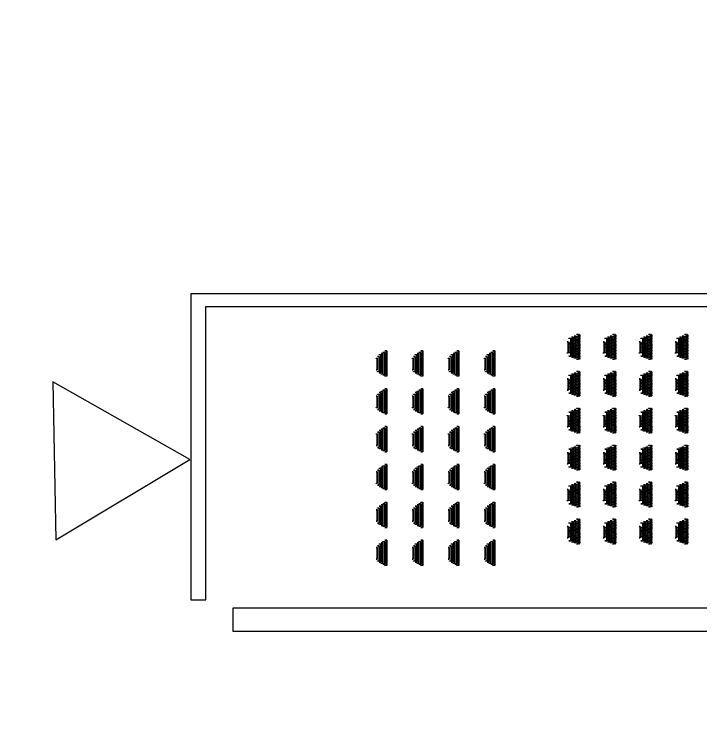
# Model space of a CAD drawing. Header units: inches. Extents: x -42 to 72, y -34 to 80.
# Drawn here: x 0.35 to 7.97, y 56.03 to 64.02 of the extents above; entities that cross this region are included whole.
import ezdxf

# ---------------------------------------------------------------- set-up
doc = ezdxf.new("R2010")
doc.units = ezdxf.units.IN
doc.header["$MEASUREMENT"] = 0
doc.layers.add('Layer 1', color=7, linetype='Continuous')

# ---------------------------------------------------------------- blocks, each defined once
blk = doc.blocks.new('*U2289')
blk.add_lwpolyline([(-0.0014, -0.0013), (0.0014, -0.0013), (0, 0.0013)], close=True)
blk = doc.blocks.new('*U2290')
at = {"color": 0, "linetype": 'ByBlock', "lineweight": -2, "transparency": 16777216}
for p in [(0, 0), (0.0014, 0), (0.0028, 0), (0.0042, 0), (0.0056, 0), (0.007, 0), (0.0084, 0), (0.0098, 0), (0.0112, 0), (0.0126, 0), (0.014, 0), (0.0154, 0), (0.0168, 0), (0.0182, 0), (0.0196, 0), (0.021, 0), (0.0224, 0), (0.0238, 0), (0.0252, 0), (0.0266, 0), (0.028, 0), (0.0294, 0), (0.0308, 0), (0.0322, 0), (0.0336, 0), (0.035, 0), (0.0364, 0), (0.0378, 0), (0.0392, 0), (0.0406, 0), (0.042, 0), (0.0434, 0), (0.0448, 0), (0.0462, 0), (0.0476, 0), (0.049, 0), (0.0504, 0), (0.0518, 0), (0.0532, 0), (0.0546, 0), (0.056, 0), (0.0574, 0), (0.0588, 0), (0.0602, 0), (0.0616, 0), (0.063, 0), (0.0644, 0), (0.0658, 0), (0.0672, 0), (0.0686, 0), (0.07, 0), (0.0714, 0), (0.0728, 0), (0.0742, 0), (0.0756, 0), (0.077, 0), (0.0784, 0), (0.0798, 0), (0.0812, 0), (0.0826, 0), (0.084, 0), (0.0854, 0), (0.0868, 0), (0.0882, 0), (0.0896, 0), (0.091, 0), (0.0924, 0), (0.0938, 0), (0.0952, 0), (0.0966, 0), (0.098, 0), (0.0994, 0), (0.1008, 0), (0.1022, 0), (0.1036, 0), (0.105, 0), (0.1064, 0), (0.1078, 0), (0.1092, 0), (0.1106, 0), (0.112, 0), (0.1134, 0), (0.1148, 0), (0.1162, 0), (0.1176, 0), (0.119, 0), (0.1204, 0), (0.1218, 0), (0.1232, 0), (0.1246, 0), (0.126, 0)]:
    blk.add_blockref('*U2289', p, dxfattribs=at)
blk = doc.blocks.new('*U2269')
blk.add_lwpolyline([(-0.0014, -0.0013), (0.0014, -0.0013), (0, 0.0013)], close=True)
blk = doc.blocks.new('*U2270')
at = {"color": 0, "linetype": 'ByBlock', "lineweight": -2, "transparency": 16777216}
for p in [(0, 0), (0.0014, 0), (0.0028, 0), (0.0042, 0), (0.0056, 0), (0.007, 0), (0.0084, 0), (0.0098, 0), (0.0112, 0), (0.0126, 0), (0.014, 0), (0.0154, 0), (0.0168, 0), (0.0182, 0), (0.0196, 0), (0.021, 0), (0.0224, 0), (0.0238, 0), (0.0252, 0), (0.0266, 0), (0.028, 0), (0.0294, 0), (0.0308, 0), (0.0322, 0), (0.0336, 0), (0.035, 0), (0.0364, 0), (0.0378, 0), (0.0392, 0), (0.0406, 0), (0.042, 0), (0.0434, 0), (0.0448, 0), (0.0462, 0), (0.0476, 0), (0.049, 0), (0.0504, 0), (0.0518, 0), (0.0532, 0), (0.0546, 0), (0.056, 0), (0.0574, 0), (0.0588, 0), (0.0602, 0), (0.0616, 0), (0.063, 0), (0.0644, 0), (0.0658, 0), (0.0672, 0), (0.0686, 0), (0.07, 0), (0.0714, 0), (0.0728, 0), (0.0742, 0), (0.0756, 0), (0.077, 0), (0.0784, 0), (0.0798, 0), (0.0812, 0), (0.0826, 0), (0.084, 0), (0.0854, 0), (0.0868, 0), (0.0882, 0), (0.0896, 0), (0.091, 0), (0.0924, 0), (0.0938, 0), (0.0952, 0), (0.0966, 0), (0.098, 0), (0.0994, 0), (0.1008, 0), (0.1022, 0), (0.1036, 0), (0.105, 0), (0.1064, 0), (0.1078, 0), (0.1092, 0), (0.1106, 0), (0.112, 0), (0.1134, 0), (0.1148, 0), (0.1162, 0), (0.1176, 0), (0.119, 0), (0.1204, 0), (0.1218, 0), (0.1232, 0), (0.1246, 0), (0.126, 0), (0.1274, 0), (0.1288, 0), (0.1302, 0), (0.1316, 0), (0.133, 0), (0.1344, 0), (0.1358, 0), (0.1372, 0), (0.1386, 0), (0.14, 0), (0.1414, 0), (0.1428, 0), (0.1442, 0), (0.1456, 0), (0.147, 0), (0.1484, 0), (0.1498, 0), (0.1512, 0), (0.1526, 0), (0.154, 0), (0.1554, 0), (0.1568, 0), (0.1582, 0), (0.1596, 0), (0.161, 0), (0.1624, 0), (0.1638, 0), (0.1652, 0), (0.1666, 0)]:
    blk.add_blockref('*U2269', p, dxfattribs=at)
blk = doc.blocks.new('*U2283')
blk.add_lwpolyline([(-0.0014, -0.0013), (0.0014, -0.0013), (0, 0.0013)], close=True)
blk = doc.blocks.new('*U2284')
at = {"color": 0, "linetype": 'ByBlock', "lineweight": -2, "transparency": 16777216}
for p in [(0, 0), (0.0014, 0), (0.0028, 0), (0.0042, 0), (0.0056, 0), (0.007, 0), (0.0084, 0), (0.0098, 0), (0.0112, 0), (0.0126, 0), (0.014, 0), (0.0154, 0), (0.0168, 0), (0.0182, 0), (0.0196, 0), (0.021, 0), (0.0224, 0), (0.0238, 0), (0.0252, 0), (0.0266, 0), (0.028, 0), (0.0294, 0), (0.0308, 0), (0.0322, 0), (0.0336, 0), (0.035, 0), (0.0364, 0), (0.0378, 0), (0.0392, 0), (0.0406, 0), (0.042, 0), (0.0434, 0), (0.0448, 0), (0.0462, 0), (0.0476, 0), (0.049, 0), (0.0504, 0), (0.0518, 0), (0.0532, 0), (0.0546, 0), (0.056, 0), (0.0574, 0), (0.0588, 0), (0.0602, 0), (0.0616, 0), (0.063, 0), (0.0644, 0), (0.0658, 0), (0.0672, 0), (0.0686, 0), (0.07, 0), (0.0714, 0), (0.0728, 0), (0.0742, 0), (0.0756, 0), (0.077, 0), (0.0784, 0), (0.0798, 0), (0.0812, 0), (0.0826, 0), (0.084, 0), (0.0854, 0), (0.0868, 0), (0.0882, 0), (0.0896, 0), (0.091, 0), (0.0924, 0), (0.0938, 0), (0.0952, 0), (0.0966, 0), (0.098, 0), (0.0994, 0), (0.1008, 0), (0.1022, 0), (0.1036, 0), (0.105, 0), (0.1064, 0), (0.1078, 0), (0.1092, 0), (0.1106, 0), (0.112, 0), (0.1134, 0), (0.1148, 0), (0.1162, 0), (0.1176, 0), (0.119, 0), (0.1204, 0), (0.1218, 0), (0.1232, 0), (0.1246, 0), (0.126, 0), (0.1274, 0), (0.1288, 0), (0.1302, 0), (0.1316, 0), (0.133, 0), (0.1344, 0), (0.1358, 0), (0.1372, 0), (0.1386, 0), (0.14, 0), (0.1414, 0), (0.1428, 0), (0.1442, 0), (0.1456, 0), (0.147, 0), (0.1484, 0), (0.1498, 0), (0.1512, 0), (0.1526, 0), (0.154, 0), (0.1554, 0), (0.1568, 0), (0.1582, 0), (0.1596, 0), (0.161, 0), (0.1624, 0), (0.1638, 0), (0.1652, 0), (0.1666, 0), (0.168, 0), (0.1694, 0), (0.1708, 0), (0.1722, 0), (0.1736, 0), (0.175, 0), (0.1764, 0), (0.1778, 0), (0.1792, 0), (0.1806, 0), (0.182, 0), (0.1834, 0), (0.1848, 0), (0.1862, 0), (0.1876, 0), (0.189, 0), (0.1904, 0), (0.1918, 0), (0.1932, 0), (0.1946, 0), (0.196, 0), (0.1974, 0), (0.1988, 0), (0.2002, 0)]:
    blk.add_blockref('*U2283', p, dxfattribs=at)
blk = doc.blocks.new('*U2234')
blk.add_lwpolyline([(-0.0014, -0.0013), (0.0014, -0.0013), (0, 0.0013)], close=True)
blk = doc.blocks.new('*U2235')
at = {"color": 0, "linetype": 'ByBlock', "lineweight": -2, "transparency": 16777216}
for p in [(0, 0), (0.0014, 0), (0.0028, 0), (0.0042, 0), (0.0056, 0), (0.007, 0), (0.0084, 0), (0.0098, 0), (0.0112, 0), (0.0126, 0), (0.014, 0), (0.0154, 0), (0.0168, 0), (0.0182, 0), (0.0196, 0), (0.021, 0), (0.0224, 0), (0.0238, 0), (0.0252, 0), (0.0266, 0), (0.028, 0), (0.0294, 0), (0.0308, 0), (0.0322, 0), (0.0336, 0), (0.035, 0), (0.0364, 0), (0.0378, 0), (0.0392, 0), (0.0406, 0), (0.042, 0), (0.0434, 0), (0.0448, 0), (0.0462, 0), (0.0476, 0), (0.049, 0), (0.0504, 0), (0.0518, 0), (0.0532, 0), (0.0546, 0), (0.056, 0), (0.0574, 0), (0.0588, 0), (0.0602, 0), (0.0616, 0), (0.063, 0), (0.0644, 0), (0.0658, 0), (0.0672, 0), (0.0686, 0), (0.07, 0), (0.0714, 0), (0.0728, 0), (0.0742, 0), (0.0756, 0), (0.077, 0), (0.0784, 0), (0.0798, 0), (0.0812, 0), (0.0826, 0), (0.084, 0), (0.0854, 0), (0.0868, 0), (0.0882, 0), (0.0896, 0), (0.091, 0), (0.0924, 0), (0.0938, 0), (0.0952, 0), (0.0966, 0), (0.098, 0), (0.0994, 0), (0.1008, 0), (0.1022, 0), (0.1036, 0), (0.105, 0), (0.1064, 0), (0.1078, 0), (0.1092, 0), (0.1106, 0), (0.112, 0), (0.1134, 0), (0.1148, 0), (0.1162, 0), (0.1176, 0), (0.119, 0), (0.1204, 0), (0.1218, 0), (0.1232, 0), (0.1246, 0), (0.126, 0), (0.1274, 0), (0.1288, 0), (0.1302, 0), (0.1316, 0), (0.133, 0), (0.1344, 0), (0.1358, 0), (0.1372, 0), (0.1386, 0), (0.14, 0), (0.1414, 0), (0.1428, 0), (0.1442, 0), (0.1456, 0), (0.147, 0), (0.1484, 0), (0.1498, 0), (0.1512, 0), (0.1526, 0), (0.154, 0), (0.1554, 0), (0.1568, 0), (0.1582, 0), (0.1596, 0), (0.161, 0), (0.1624, 0), (0.1638, 0), (0.1652, 0), (0.1666, 0), (0.168, 0), (0.1694, 0), (0.1708, 0), (0.1722, 0), (0.1736, 0), (0.175, 0), (0.1764, 0), (0.1778, 0), (0.1792, 0), (0.1806, 0), (0.182, 0), (0.1834, 0), (0.1848, 0), (0.1862, 0), (0.1876, 0), (0.189, 0), (0.1904, 0), (0.1918, 0), (0.1932, 0), (0.1946, 0), (0.196, 0), (0.1974, 0), (0.1988, 0), (0.2002, 0), (0.2016, 0), (0.203, 0), (0.2044, 0), (0.2058, 0), (0.2072, 0), (0.2086, 0), (0.21, 0), (0.2114, 0), (0.2128, 0), (0.2142, 0), (0.2156, 0), (0.217, 0), (0.2184, 0), (0.2198, 0), (0.2212, 0), (0.2226, 0), (0.224, 0), (0.2254, 0), (0.2268, 0)]:
    blk.add_blockref('*U2234', p, dxfattribs=at)
blk = doc.blocks.new('*U2287')
blk.add_lwpolyline([(-0.0014, -0.0013), (0.0014, -0.0013), (0, 0.0013)], close=True)
blk = doc.blocks.new('*U2288')
at = {"color": 0, "linetype": 'ByBlock', "lineweight": -2, "transparency": 16777216}
for p in [(0, 0), (0.0014, 0), (0.0028, 0), (0.0042, 0), (0.0056, 0), (0.007, 0), (0.0084, 0), (0.0098, 0), (0.0112, 0), (0.0126, 0), (0.014, 0), (0.0154, 0), (0.0168, 0), (0.0182, 0), (0.0196, 0), (0.021, 0), (0.0224, 0), (0.0238, 0), (0.0252, 0), (0.0266, 0), (0.028, 0), (0.0294, 0), (0.0308, 0), (0.0322, 0), (0.0336, 0), (0.035, 0), (0.0364, 0), (0.0378, 0), (0.0392, 0), (0.0406, 0), (0.042, 0), (0.0434, 0), (0.0448, 0), (0.0462, 0), (0.0476, 0), (0.049, 0), (0.0504, 0), (0.0518, 0), (0.0532, 0), (0.0546, 0), (0.056, 0), (0.0574, 0), (0.0588, 0), (0.0602, 0), (0.0616, 0), (0.063, 0), (0.0644, 0), (0.0658, 0), (0.0672, 0), (0.0686, 0), (0.07, 0), (0.0714, 0), (0.0728, 0), (0.0742, 0), (0.0756, 0), (0.077, 0), (0.0784, 0), (0.0798, 0), (0.0812, 0), (0.0826, 0), (0.084, 0), (0.0854, 0), (0.0868, 0), (0.0882, 0), (0.0896, 0), (0.091, 0), (0.0924, 0), (0.0938, 0), (0.0952, 0), (0.0966, 0), (0.098, 0), (0.0994, 0), (0.1008, 0), (0.1022, 0), (0.1036, 0), (0.105, 0), (0.1064, 0), (0.1078, 0), (0.1092, 0), (0.1106, 0), (0.112, 0), (0.1134, 0), (0.1148, 0), (0.1162, 0), (0.1176, 0), (0.119, 0), (0.1204, 0), (0.1218, 0), (0.1232, 0), (0.1246, 0), (0.126, 0), (0.1274, 0), (0.1288, 0), (0.1302, 0), (0.1316, 0), (0.133, 0), (0.1344, 0), (0.1358, 0), (0.1372, 0), (0.1386, 0), (0.14, 0), (0.1414, 0), (0.1428, 0), (0.1442, 0), (0.1456, 0), (0.147, 0), (0.1484, 0), (0.1498, 0), (0.1512, 0), (0.1526, 0), (0.154, 0), (0.1554, 0), (0.1568, 0), (0.1582, 0), (0.1596, 0), (0.161, 0), (0.1624, 0), (0.1638, 0), (0.1652, 0), (0.1666, 0), (0.168, 0), (0.1694, 0), (0.1708, 0), (0.1722, 0), (0.1736, 0), (0.175, 0), (0.1764, 0), (0.1778, 0), (0.1792, 0), (0.1806, 0), (0.182, 0), (0.1834, 0), (0.1848, 0), (0.1862, 0), (0.1876, 0), (0.189, 0), (0.1904, 0), (0.1918, 0), (0.1932, 0), (0.1946, 0), (0.196, 0), (0.1974, 0), (0.1988, 0), (0.2002, 0), (0.2016, 0), (0.203, 0), (0.2044, 0), (0.2058, 0), (0.2072, 0), (0.2086, 0), (0.21, 0), (0.2114, 0), (0.2128, 0), (0.2142, 0), (0.2156, 0), (0.217, 0), (0.2184, 0), (0.2198, 0), (0.2212, 0), (0.2226, 0), (0.224, 0), (0.2254, 0), (0.2268, 0), (0.2282, 0), (0.2296, 0), (0.231, 0), (0.2324, 0), (0.2338, 0), (0.2352, 0), (0.2366, 0), (0.238, 0), (0.2394, 0), (0.2408, 0), (0.2422, 0), (0.2436, 0), (0.245, 0), (0.2464, 0)]:
    blk.add_blockref('*U2287', p, dxfattribs=at)
blk = doc.blocks.new('*U2285')
blk.add_lwpolyline([(-0.0014, -0.0013), (0.0014, -0.0013), (0, 0.0013)], close=True)
blk = doc.blocks.new('*U2286')
at = {"color": 0, "linetype": 'ByBlock', "lineweight": -2, "transparency": 16777216}
for p in [(0, 0), (0.0014, 0), (0.0028, 0), (0.0042, 0), (0.0056, 0), (0.007, 0), (0.0084, 0), (0.0098, 0), (0.0112, 0), (0.0126, 0), (0.014, 0), (0.0154, 0), (0.0168, 0), (0.0182, 0), (0.0196, 0), (0.021, 0), (0.0224, 0), (0.0238, 0), (0.0252, 0), (0.0266, 0), (0.028, 0), (0.0294, 0), (0.0308, 0), (0.0322, 0), (0.0336, 0), (0.035, 0), (0.0364, 0), (0.0378, 0), (0.0392, 0), (0.0406, 0), (0.042, 0), (0.0434, 0), (0.0448, 0), (0.0462, 0), (0.0476, 0), (0.049, 0), (0.0504, 0), (0.0518, 0), (0.0532, 0), (0.0546, 0), (0.056, 0), (0.0574, 0), (0.0588, 0), (0.0602, 0), (0.0616, 0), (0.063, 0), (0.0644, 0), (0.0658, 0), (0.0672, 0), (0.0686, 0), (0.07, 0), (0.0714, 0), (0.0728, 0), (0.0742, 0), (0.0756, 0), (0.077, 0), (0.0784, 0), (0.0798, 0), (0.0812, 0), (0.0826, 0), (0.084, 0), (0.0854, 0), (0.0868, 0), (0.0882, 0), (0.0896, 0), (0.091, 0), (0.0924, 0), (0.0938, 0), (0.0952, 0), (0.0966, 0), (0.098, 0), (0.0994, 0), (0.1008, 0), (0.1022, 0), (0.1036, 0), (0.105, 0), (0.1064, 0), (0.1078, 0), (0.1092, 0), (0.1106, 0), (0.112, 0), (0.1134, 0), (0.1148, 0), (0.1162, 0), (0.1176, 0), (0.119, 0), (0.1204, 0), (0.1218, 0), (0.1232, 0), (0.1246, 0), (0.126, 0), (0.1274, 0), (0.1288, 0), (0.1302, 0), (0.1316, 0), (0.133, 0), (0.1344, 0), (0.1358, 0), (0.1372, 0), (0.1386, 0), (0.14, 0), (0.1414, 0), (0.1428, 0), (0.1442, 0), (0.1456, 0), (0.147, 0), (0.1484, 0), (0.1498, 0), (0.1512, 0), (0.1526, 0), (0.154, 0), (0.1554, 0), (0.1568, 0), (0.1582, 0), (0.1596, 0), (0.161, 0), (0.1624, 0), (0.1638, 0), (0.1652, 0), (0.1666, 0), (0.168, 0), (0.1694, 0), (0.1708, 0), (0.1722, 0), (0.1736, 0), (0.175, 0), (0.1764, 0), (0.1778, 0), (0.1792, 0), (0.1806, 0), (0.182, 0), (0.1834, 0), (0.1848, 0), (0.1862, 0), (0.1876, 0), (0.189, 0), (0.1904, 0), (0.1918, 0), (0.1932, 0), (0.1946, 0), (0.196, 0), (0.1974, 0), (0.1988, 0), (0.2002, 0), (0.2016, 0), (0.203, 0), (0.2044, 0), (0.2058, 0), (0.2072, 0), (0.2086, 0), (0.21, 0), (0.2114, 0), (0.2128, 0), (0.2142, 0), (0.2156, 0), (0.217, 0), (0.2184, 0), (0.2198, 0), (0.2212, 0), (0.2226, 0), (0.224, 0), (0.2254, 0), (0.2268, 0), (0.2282, 0), (0.2296, 0), (0.231, 0), (0.2324, 0), (0.2338, 0), (0.2352, 0), (0.2366, 0), (0.238, 0), (0.2394, 0), (0.2408, 0), (0.2422, 0), (0.2436, 0), (0.245, 0), (0.2464, 0), (0.2478, 0), (0.2492, 0), (0.2506, 0), (0.252, 0), (0.2534, 0), (0.2548, 0), (0.2562, 0), (0.2576, 0), (0.259, 0), (0.2604, 0), (0.2618, 0), (0.2632, 0), (0.2646, 0), (0.266, 0), (0.2674, 0), (0.2688, 0), (0.2702, 0), (0.2716, 0), (0.273, 0), (0.2744, 0), (0.2758, 0), (0.2772, 0)]:
    blk.add_blockref('*U2285', p, dxfattribs=at)
blk = doc.blocks.new('*U2222')
for points in [[(-0.1178, 0.0042), (-0.1168, 0.0042), (-0.1168, -0.016), (0.1105, -0.016), (0.1105, 0.0042), (0.1115, 0.0042), (0.1115, -0.0171), (-0.1178, -0.0171), (-0.1178, 0.0042)], [(-0.106, 0.0252), (-0.1049, 0.0252), (-0.1049, 0.0049), (0.0963, 0.0049), (0.0963, 0.0252), (0.0975, 0.0252), (0.0975, 0.0039), (-0.106, 0.0039), (-0.106, 0.0252)], [(-0.0922, 0.0423), (-0.0911, 0.0423), (-0.0911, 0.0257), (0.0764, 0.0257), (0.0764, 0.0424), (0.0775, 0.0423), (0.0775, 0.0246), (-0.0922, 0.0246), (-0.0922, 0.0423)], [(-0.0708, 0.0587), (-0.0697, 0.0587), (-0.0697, 0.0463), (0.0567, 0.0463), (0.0567, 0.0587), (0.0577, 0.0587), (0.0577, 0.0452), (-0.0708, 0.0452), (-0.0708, 0.0587)], [(-0.1402, -0.0374), (-0.1391, -0.0374), (-0.1391, -0.0577), (0.1391, -0.0577), (0.1391, -0.0374), (0.1402, -0.0374), (0.1402, -0.0587), (-0.1402, -0.0587), (-0.1402, -0.0374)], [(-0.127, -0.0167), (-0.1259, -0.0167), (-0.1259, -0.037), (0.122, -0.037), (0.122, -0.0168), (0.1231, -0.0167), (0.1231, -0.038), (-0.127, -0.038), (-0.127, -0.0167)]]:
    blk.add_lwpolyline(points)
blk.add_lwpolyline([(-0.0708, 0.0468), (-0.0708, 0.0468), (-0.0708, 0.0468)], close=True)
for name, p in [('*U2284', (-0.1046, 0.0052)), ('*U2270', (-0.0908, 0.0258)), ('*U2290', (-0.0693, 0.0465)), ('*U2286', (-0.1387, -0.0574)), ('*U2288', (-0.1255, -0.0368)), ('*U2235', (-0.1164, -0.0158))]:
    blk.add_blockref(name, p)
blk = doc.blocks.new('*U2217')
at = {"color": 0, "linetype": 'ByBlock', "lineweight": -2, "transparency": 16777216}
for p in [(0, 1.2), (0.4205, 1.2), (0.841, 1.2), (1.2615, 1.2), (1.682, 1.2), (2.1025, 1.2), (0, 0.8), (0.4205, 0.8), (0.841, 0.8), (1.2615, 0.8), (1.682, 0.8), (2.1025, 0.8), (0, 0.4), (0.4205, 0.4), (0.841, 0.4), (1.2615, 0.4), (1.682, 0.4), (2.1025, 0.4), (0, 0), (0.4205, 0), (0.841, 0), (1.2615, 0), (1.682, 0), (2.1025, 0)]:
    blk.add_blockref('*U2222', p, dxfattribs=at)
blk = doc.blocks.new('*U2249')
blk.add_lwpolyline([(-0.0006, 0.001), (0.0006, 0.001), (0.0006, -0.001), (-0.0006, -0.001)], close=True)
blk = doc.blocks.new('*U2250')
at = {"color": 0, "linetype": 'ByBlock', "lineweight": -2, "transparency": 16777216}
for p in [(0, 0), (0.0027, 0), (0.0054, 0), (0.0081, 0), (0.0108, 0), (0.0135, 0), (0.0162, 0), (0.0189, 0), (0.0216, 0), (0.0243, 0), (0.027, 0), (0.0297, 0), (0.0324, 0), (0.0351, 0), (0.0378, 0), (0.0405, 0), (0.0432, 0), (0.0459, 0), (0.0486, 0), (0.0513, 0), (0.054, 0), (0.0567, 0), (0.0594, 0), (0.0621, 0), (0.0648, 0), (0.0675, 0), (0.0702, 0), (0.0729, 0), (0.0756, 0), (0.0783, 0), (0.081, 0), (0.0837, 0), (0.0864, 0), (0.0891, 0), (0.0918, 0), (0.0945, 0), (0.0972, 0), (0.0999, 0), (0.1026, 0), (0.1053, 0), (0.108, 0), (0.1107, 0), (0.1134, 0), (0.1161, 0), (0.1188, 0), (0.1215, 0), (0.1242, 0)]:
    blk.add_blockref('*U2249', p, dxfattribs=at)
blk = doc.blocks.new('*U2246')
blk.add_lwpolyline([(-0.0006, 0.001), (0.0006, 0.001), (0.0006, -0.001), (-0.0006, -0.001)], close=True)
blk = doc.blocks.new('*U2281')
at = {"color": 0, "linetype": 'ByBlock', "lineweight": -2, "transparency": 16777216}
for p in [(0, 0), (0.0027, 0), (0.0054, 0), (0.0081, 0), (0.0108, 0), (0.0135, 0), (0.0162, 0), (0.0189, 0), (0.0216, 0), (0.0243, 0), (0.027, 0), (0.0297, 0), (0.0324, 0), (0.0351, 0), (0.0378, 0), (0.0405, 0), (0.0432, 0), (0.0459, 0), (0.0486, 0), (0.0513, 0), (0.054, 0), (0.0567, 0), (0.0594, 0), (0.0621, 0), (0.0648, 0), (0.0675, 0), (0.0702, 0), (0.0729, 0), (0.0756, 0), (0.0783, 0), (0.081, 0), (0.0837, 0), (0.0864, 0), (0.0891, 0), (0.0918, 0), (0.0945, 0), (0.0972, 0), (0.0999, 0), (0.1026, 0), (0.1053, 0), (0.108, 0), (0.1107, 0), (0.1134, 0), (0.1161, 0), (0.1188, 0), (0.1215, 0), (0.1242, 0), (0.1269, 0), (0.1296, 0), (0.1323, 0), (0.135, 0), (0.1377, 0), (0.1404, 0), (0.1431, 0), (0.1458, 0), (0.1485, 0), (0.1512, 0), (0.1539, 0), (0.1566, 0), (0.1593, 0), (0.162, 0), (0.1647, 0), (0.1674, 0), (0.1701, 0), (0.1728, 0), (0.1755, 0), (0.1782, 0), (0.1809, 0), (0.1836, 0), (0.1863, 0), (0.189, 0), (0.1917, 0), (0.1944, 0), (0.1971, 0), (0.1998, 0), (0.2025, 0), (0.2052, 0), (0.2079, 0), (0.2106, 0), (0.2133, 0), (0.216, 0), (0.2187, 0), (0.2214, 0), (0.2241, 0), (0.2268, 0), (0.2295, 0), (0.2322, 0), (0.2349, 0), (0.2376, 0), (0.2403, 0)]:
    blk.add_blockref('*U2246', p, dxfattribs=at)
blk = doc.blocks.new('*U2247')
blk.add_lwpolyline([(-0.0006, 0.001), (0.0006, 0.001), (0.0006, -0.001), (-0.0006, -0.001)], close=True)
blk = doc.blocks.new('*U2248')
at = {"color": 0, "linetype": 'ByBlock', "lineweight": -2, "transparency": 16777216}
for p in [(0, 0), (0.0027, 0), (0.0054, 0), (0.0081, 0), (0.0108, 0), (0.0135, 0), (0.0162, 0), (0.0189, 0), (0.0216, 0), (0.0243, 0), (0.027, 0), (0.0297, 0), (0.0324, 0), (0.0351, 0), (0.0378, 0), (0.0405, 0), (0.0432, 0), (0.0459, 0), (0.0486, 0), (0.0513, 0), (0.054, 0), (0.0567, 0), (0.0594, 0), (0.0621, 0), (0.0648, 0), (0.0675, 0), (0.0702, 0), (0.0729, 0), (0.0756, 0), (0.0783, 0), (0.081, 0), (0.0837, 0), (0.0864, 0), (0.0891, 0), (0.0918, 0), (0.0945, 0), (0.0972, 0), (0.0999, 0), (0.1026, 0), (0.1053, 0), (0.108, 0), (0.1107, 0), (0.1134, 0), (0.1161, 0), (0.1188, 0), (0.1215, 0), (0.1242, 0), (0.1269, 0), (0.1296, 0), (0.1323, 0), (0.135, 0), (0.1377, 0), (0.1404, 0), (0.1431, 0), (0.1458, 0), (0.1485, 0), (0.1512, 0), (0.1539, 0), (0.1566, 0), (0.1593, 0), (0.162, 0), (0.1647, 0), (0.1674, 0), (0.1701, 0), (0.1728, 0), (0.1755, 0), (0.1782, 0), (0.1809, 0), (0.1836, 0), (0.1863, 0), (0.189, 0), (0.1917, 0), (0.1944, 0), (0.1971, 0), (0.1998, 0), (0.2025, 0), (0.2052, 0), (0.2079, 0), (0.2106, 0), (0.2133, 0), (0.216, 0), (0.2187, 0), (0.2214, 0), (0.2241, 0), (0.2268, 0), (0.2295, 0), (0.2322, 0), (0.2349, 0), (0.2376, 0), (0.2403, 0), (0.243, 0), (0.2457, 0), (0.2484, 0), (0.2511, 0), (0.2538, 0), (0.2565, 0), (0.2592, 0), (0.2619, 0), (0.2646, 0), (0.2673, 0), (0.27, 0), (0.2727, 0)]:
    blk.add_blockref('*U2247', p, dxfattribs=at)
blk = doc.blocks.new('*U2232')
blk.add_lwpolyline([(-0.0006, 0.001), (0.0006, 0.001), (0.0006, -0.001), (-0.0006, -0.001)], close=True)
blk = doc.blocks.new('*U2233')
at = {"color": 0, "linetype": 'ByBlock', "lineweight": -2, "transparency": 16777216}
for p in [(0, 0), (0.0027, 0), (0.0054, 0), (0.0081, 0), (0.0108, 0), (0.0135, 0), (0.0162, 0), (0.0189, 0), (0.0216, 0), (0.0243, 0), (0.027, 0), (0.0297, 0), (0.0324, 0), (0.0351, 0), (0.0378, 0), (0.0405, 0), (0.0432, 0), (0.0459, 0), (0.0486, 0), (0.0513, 0), (0.054, 0), (0.0567, 0), (0.0594, 0), (0.0621, 0), (0.0648, 0), (0.0675, 0), (0.0702, 0), (0.0729, 0), (0.0756, 0), (0.0783, 0), (0.081, 0), (0.0837, 0), (0.0864, 0), (0.0891, 0), (0.0918, 0), (0.0945, 0), (0.0972, 0), (0.0999, 0), (0.1026, 0), (0.1053, 0), (0.108, 0), (0.1107, 0), (0.1134, 0), (0.1161, 0), (0.1188, 0), (0.1215, 0), (0.1242, 0), (0.1269, 0), (0.1296, 0), (0.1323, 0), (0.135, 0), (0.1377, 0), (0.1404, 0), (0.1431, 0), (0.1458, 0), (0.1485, 0), (0.1512, 0), (0.1539, 0), (0.1566, 0), (0.1593, 0), (0.162, 0), (0.1647, 0), (0.1674, 0), (0.1701, 0), (0.1728, 0), (0.1755, 0), (0.1782, 0), (0.1809, 0), (0.1836, 0), (0.1863, 0), (0.189, 0), (0.1917, 0), (0.1944, 0), (0.1971, 0), (0.1998, 0), (0.2025, 0), (0.2052, 0), (0.2079, 0), (0.2106, 0), (0.2133, 0), (0.216, 0), (0.2187, 0), (0.2214, 0), (0.2241, 0), (0.2268, 0)]:
    blk.add_blockref('*U2232', p, dxfattribs=at)
blk = doc.blocks.new('*U2251')
blk.add_lwpolyline([(-0.0006, 0.001), (0.0006, 0.001), (0.0006, -0.001), (-0.0006, -0.001)], close=True)
blk = doc.blocks.new('*U2252')
at = {"color": 0, "linetype": 'ByBlock', "lineweight": -2, "transparency": 16777216}
for p in [(0, 0), (0.0027, 0), (0.0054, 0), (0.0081, 0), (0.0108, 0), (0.0135, 0), (0.0162, 0), (0.0189, 0), (0.0216, 0), (0.0243, 0), (0.027, 0), (0.0297, 0), (0.0324, 0), (0.0351, 0), (0.0378, 0), (0.0405, 0), (0.0432, 0), (0.0459, 0), (0.0486, 0), (0.0513, 0), (0.054, 0), (0.0567, 0), (0.0594, 0), (0.0621, 0), (0.0648, 0), (0.0675, 0), (0.0702, 0), (0.0729, 0), (0.0756, 0), (0.0783, 0), (0.081, 0), (0.0837, 0), (0.0864, 0), (0.0891, 0), (0.0918, 0), (0.0945, 0), (0.0972, 0), (0.0999, 0), (0.1026, 0), (0.1053, 0), (0.108, 0), (0.1107, 0), (0.1134, 0), (0.1161, 0), (0.1188, 0), (0.1215, 0), (0.1242, 0), (0.1269, 0), (0.1296, 0), (0.1323, 0), (0.135, 0), (0.1377, 0), (0.1404, 0), (0.1431, 0), (0.1458, 0), (0.1485, 0), (0.1512, 0), (0.1539, 0), (0.1566, 0), (0.1593, 0), (0.162, 0), (0.1647, 0), (0.1674, 0), (0.1701, 0), (0.1728, 0), (0.1755, 0), (0.1782, 0), (0.1809, 0), (0.1836, 0), (0.1863, 0), (0.189, 0), (0.1917, 0), (0.1944, 0), (0.1971, 0), (0.1998, 0)]:
    blk.add_blockref('*U2251', p, dxfattribs=at)
blk = doc.blocks.new('*U2265')
blk.add_lwpolyline([(-0.0006, 0.001), (0.0006, 0.001), (0.0006, -0.001), (-0.0006, -0.001)], close=True)
blk = doc.blocks.new('*U2266')
at = {"color": 0, "linetype": 'ByBlock', "lineweight": -2, "transparency": 16777216}
for p in [(0, 0), (0.0027, 0), (0.0054, 0), (0.0081, 0), (0.0108, 0), (0.0135, 0), (0.0162, 0), (0.0189, 0), (0.0216, 0), (0.0243, 0), (0.027, 0), (0.0297, 0), (0.0324, 0), (0.0351, 0), (0.0378, 0), (0.0405, 0), (0.0432, 0), (0.0459, 0), (0.0486, 0), (0.0513, 0), (0.054, 0), (0.0567, 0), (0.0594, 0), (0.0621, 0), (0.0648, 0), (0.0675, 0), (0.0702, 0), (0.0729, 0), (0.0756, 0), (0.0783, 0), (0.081, 0), (0.0837, 0), (0.0864, 0), (0.0891, 0), (0.0918, 0), (0.0945, 0), (0.0972, 0), (0.0999, 0), (0.1026, 0), (0.1053, 0), (0.108, 0), (0.1107, 0), (0.1134, 0), (0.1161, 0), (0.1188, 0), (0.1215, 0), (0.1242, 0)]:
    blk.add_blockref('*U2265', p, dxfattribs=at)
blk = doc.blocks.new('*U2271')
blk.add_lwpolyline([(-0.0006, 0.001), (0.0006, 0.001), (0.0006, -0.001), (-0.0006, -0.001)], close=True)
blk = doc.blocks.new('*U2272')
at = {"color": 0, "linetype": 'ByBlock', "lineweight": -2, "transparency": 16777216}
for p in [(0, 0), (0.0027, 0), (0.0054, 0), (0.0081, 0), (0.0108, 0), (0.0135, 0), (0.0162, 0), (0.0189, 0), (0.0216, 0), (0.0243, 0), (0.027, 0), (0.0297, 0), (0.0324, 0), (0.0351, 0), (0.0378, 0), (0.0405, 0), (0.0432, 0), (0.0459, 0), (0.0486, 0), (0.0513, 0), (0.054, 0), (0.0567, 0), (0.0594, 0), (0.0621, 0), (0.0648, 0), (0.0675, 0), (0.0702, 0), (0.0729, 0), (0.0756, 0), (0.0783, 0), (0.081, 0), (0.0837, 0), (0.0864, 0), (0.0891, 0), (0.0918, 0), (0.0945, 0), (0.0972, 0), (0.0999, 0), (0.1026, 0), (0.1053, 0), (0.108, 0), (0.1107, 0), (0.1134, 0), (0.1161, 0), (0.1188, 0), (0.1215, 0), (0.1242, 0), (0.1269, 0), (0.1296, 0), (0.1323, 0), (0.135, 0), (0.1377, 0), (0.1404, 0), (0.1431, 0), (0.1458, 0), (0.1485, 0), (0.1512, 0), (0.1539, 0), (0.1566, 0), (0.1593, 0), (0.162, 0), (0.1647, 0), (0.1674, 0), (0.1701, 0), (0.1728, 0), (0.1755, 0), (0.1782, 0), (0.1809, 0), (0.1836, 0), (0.1863, 0), (0.189, 0), (0.1917, 0), (0.1944, 0), (0.1971, 0), (0.1998, 0), (0.2025, 0), (0.2052, 0), (0.2079, 0), (0.2106, 0), (0.2133, 0), (0.216, 0), (0.2187, 0), (0.2214, 0), (0.2241, 0), (0.2268, 0), (0.2295, 0), (0.2322, 0), (0.2349, 0), (0.2376, 0), (0.2403, 0)]:
    blk.add_blockref('*U2271', p, dxfattribs=at)
blk = doc.blocks.new('*U2253')
blk.add_lwpolyline([(-0.0006, 0.001), (0.0006, 0.001), (0.0006, -0.001), (-0.0006, -0.001)], close=True)
blk = doc.blocks.new('*U2254')
at = {"color": 0, "linetype": 'ByBlock', "lineweight": -2, "transparency": 16777216}
for p in [(0, 0), (0.0027, 0), (0.0054, 0), (0.0081, 0), (0.0108, 0), (0.0135, 0), (0.0162, 0), (0.0189, 0), (0.0216, 0), (0.0243, 0), (0.027, 0), (0.0297, 0), (0.0324, 0), (0.0351, 0), (0.0378, 0), (0.0405, 0), (0.0432, 0), (0.0459, 0), (0.0486, 0), (0.0513, 0), (0.054, 0), (0.0567, 0), (0.0594, 0), (0.0621, 0), (0.0648, 0), (0.0675, 0), (0.0702, 0), (0.0729, 0), (0.0756, 0), (0.0783, 0), (0.081, 0), (0.0837, 0), (0.0864, 0), (0.0891, 0), (0.0918, 0), (0.0945, 0), (0.0972, 0), (0.0999, 0), (0.1026, 0), (0.1053, 0), (0.108, 0), (0.1107, 0), (0.1134, 0), (0.1161, 0), (0.1188, 0), (0.1215, 0), (0.1242, 0), (0.1269, 0), (0.1296, 0), (0.1323, 0), (0.135, 0), (0.1377, 0), (0.1404, 0), (0.1431, 0), (0.1458, 0), (0.1485, 0), (0.1512, 0), (0.1539, 0), (0.1566, 0), (0.1593, 0), (0.162, 0), (0.1647, 0), (0.1674, 0), (0.1701, 0), (0.1728, 0), (0.1755, 0), (0.1782, 0), (0.1809, 0), (0.1836, 0), (0.1863, 0), (0.189, 0), (0.1917, 0), (0.1944, 0), (0.1971, 0), (0.1998, 0), (0.2025, 0), (0.2052, 0), (0.2079, 0), (0.2106, 0), (0.2133, 0), (0.216, 0), (0.2187, 0), (0.2214, 0), (0.2241, 0), (0.2268, 0), (0.2295, 0), (0.2322, 0), (0.2349, 0), (0.2376, 0), (0.2403, 0), (0.243, 0), (0.2457, 0), (0.2484, 0), (0.2511, 0), (0.2538, 0), (0.2565, 0), (0.2592, 0), (0.2619, 0), (0.2646, 0), (0.2673, 0), (0.27, 0), (0.2727, 0)]:
    blk.add_blockref('*U2253', p, dxfattribs=at)
blk = doc.blocks.new('*U2277')
blk.add_lwpolyline([(-0.0006, 0.001), (0.0006, 0.001), (0.0006, -0.001), (-0.0006, -0.001)], close=True)
blk = doc.blocks.new('*U2278')
at = {"color": 0, "linetype": 'ByBlock', "lineweight": -2, "transparency": 16777216}
for p in [(0, 0), (0.0027, 0), (0.0054, 0), (0.0081, 0), (0.0108, 0), (0.0135, 0), (0.0162, 0), (0.0189, 0), (0.0216, 0), (0.0243, 0), (0.027, 0), (0.0297, 0), (0.0324, 0), (0.0351, 0), (0.0378, 0), (0.0405, 0), (0.0432, 0), (0.0459, 0), (0.0486, 0), (0.0513, 0), (0.054, 0), (0.0567, 0), (0.0594, 0), (0.0621, 0), (0.0648, 0), (0.0675, 0), (0.0702, 0), (0.0729, 0), (0.0756, 0), (0.0783, 0), (0.081, 0), (0.0837, 0), (0.0864, 0), (0.0891, 0), (0.0918, 0), (0.0945, 0), (0.0972, 0), (0.0999, 0), (0.1026, 0), (0.1053, 0), (0.108, 0), (0.1107, 0), (0.1134, 0), (0.1161, 0), (0.1188, 0), (0.1215, 0), (0.1242, 0), (0.1269, 0), (0.1296, 0), (0.1323, 0), (0.135, 0), (0.1377, 0), (0.1404, 0), (0.1431, 0), (0.1458, 0), (0.1485, 0), (0.1512, 0), (0.1539, 0), (0.1566, 0), (0.1593, 0), (0.162, 0), (0.1647, 0), (0.1674, 0), (0.1701, 0), (0.1728, 0), (0.1755, 0), (0.1782, 0), (0.1809, 0), (0.1836, 0), (0.1863, 0), (0.189, 0), (0.1917, 0), (0.1944, 0), (0.1971, 0), (0.1998, 0), (0.2025, 0), (0.2052, 0), (0.2079, 0), (0.2106, 0), (0.2133, 0), (0.216, 0), (0.2187, 0), (0.2214, 0), (0.2241, 0), (0.2268, 0)]:
    blk.add_blockref('*U2277', p, dxfattribs=at)
blk = doc.blocks.new('*U2267')
blk.add_lwpolyline([(-0.0006, 0.001), (0.0006, 0.001), (0.0006, -0.001), (-0.0006, -0.001)], close=True)
blk = doc.blocks.new('*U2268')
at = {"color": 0, "linetype": 'ByBlock', "lineweight": -2, "transparency": 16777216}
for p in [(0, 0), (0.0027, 0), (0.0054, 0), (0.0081, 0), (0.0108, 0), (0.0135, 0), (0.0162, 0), (0.0189, 0), (0.0216, 0), (0.0243, 0), (0.027, 0), (0.0297, 0), (0.0324, 0), (0.0351, 0), (0.0378, 0), (0.0405, 0), (0.0432, 0), (0.0459, 0), (0.0486, 0), (0.0513, 0), (0.054, 0), (0.0567, 0), (0.0594, 0), (0.0621, 0), (0.0648, 0), (0.0675, 0), (0.0702, 0), (0.0729, 0), (0.0756, 0), (0.0783, 0), (0.081, 0), (0.0837, 0), (0.0864, 0), (0.0891, 0), (0.0918, 0), (0.0945, 0), (0.0972, 0), (0.0999, 0), (0.1026, 0), (0.1053, 0), (0.108, 0), (0.1107, 0), (0.1134, 0), (0.1161, 0), (0.1188, 0), (0.1215, 0), (0.1242, 0), (0.1269, 0), (0.1296, 0), (0.1323, 0), (0.135, 0), (0.1377, 0), (0.1404, 0), (0.1431, 0), (0.1458, 0), (0.1485, 0), (0.1512, 0), (0.1539, 0), (0.1566, 0), (0.1593, 0), (0.162, 0), (0.1647, 0), (0.1674, 0), (0.1701, 0), (0.1728, 0), (0.1755, 0), (0.1782, 0), (0.1809, 0), (0.1836, 0), (0.1863, 0), (0.189, 0), (0.1917, 0), (0.1944, 0), (0.1971, 0), (0.1998, 0)]:
    blk.add_blockref('*U2267', p, dxfattribs=at)
blk = doc.blocks.new('*U2240')
blk.add_lwpolyline([(0, 0.0012), (-0.0014, -0.0012), (0.0014, -0.0012)], close=True)
blk = doc.blocks.new('*U2241')
at = {"color": 0, "linetype": 'ByBlock', "lineweight": -2, "transparency": 16777216}
for p in [(0, 0), (0.0014, 0), (0.0028, 0), (0.0042, 0), (0.0056, 0), (0.007, 0), (0.0084, 0), (0.0098, 0), (0.0112, 0), (0.0126, 0), (0.014, 0), (0.0154, 0), (0.0168, 0), (0.0182, 0), (0.0196, 0), (0.021, 0), (0.0224, 0), (0.0238, 0), (0.0252, 0), (0.0266, 0), (0.028, 0), (0.0294, 0), (0.0308, 0), (0.0322, 0), (0.0336, 0), (0.035, 0), (0.0364, 0), (0.0378, 0), (0.0392, 0), (0.0406, 0), (0.042, 0), (0.0434, 0), (0.0448, 0), (0.0462, 0), (0.0476, 0), (0.049, 0), (0.0504, 0), (0.0518, 0), (0.0532, 0), (0.0546, 0), (0.056, 0), (0.0574, 0), (0.0588, 0), (0.0602, 0), (0.0616, 0), (0.063, 0), (0.0644, 0), (0.0658, 0), (0.0672, 0), (0.0686, 0), (0.07, 0), (0.0714, 0), (0.0728, 0), (0.0742, 0), (0.0756, 0), (0.077, 0), (0.0784, 0), (0.0798, 0), (0.0812, 0), (0.0826, 0), (0.084, 0), (0.0854, 0), (0.0868, 0), (0.0882, 0), (0.0896, 0), (0.091, 0), (0.0924, 0), (0.0938, 0), (0.0952, 0), (0.0966, 0), (0.098, 0), (0.0994, 0), (0.1008, 0), (0.1022, 0), (0.1036, 0), (0.105, 0), (0.1064, 0), (0.1078, 0), (0.1092, 0), (0.1106, 0), (0.112, 0), (0.1134, 0), (0.1148, 0), (0.1162, 0), (0.1176, 0), (0.119, 0), (0.1204, 0), (0.1218, 0), (0.1232, 0)]:
    blk.add_blockref('*U2240', p, dxfattribs=at)
blk = doc.blocks.new('*U2242')
blk.add_lwpolyline([(0, 0.0012), (-0.0014, -0.0012), (0.0014, -0.0012)], close=True)
blk = doc.blocks.new('*U2243')
at = {"color": 0, "linetype": 'ByBlock', "lineweight": -2, "transparency": 16777216}
for p in [(0, 0), (0.0014, 0), (0.0028, 0), (0.0042, 0), (0.0056, 0), (0.007, 0), (0.0084, 0), (0.0098, 0), (0.0112, 0), (0.0126, 0), (0.014, 0), (0.0154, 0), (0.0168, 0), (0.0182, 0), (0.0196, 0), (0.021, 0), (0.0224, 0), (0.0238, 0), (0.0252, 0), (0.0266, 0), (0.028, 0), (0.0294, 0), (0.0308, 0), (0.0322, 0), (0.0336, 0), (0.035, 0), (0.0364, 0), (0.0378, 0), (0.0392, 0), (0.0406, 0), (0.042, 0), (0.0434, 0), (0.0448, 0), (0.0462, 0), (0.0476, 0), (0.049, 0), (0.0504, 0), (0.0518, 0), (0.0532, 0), (0.0546, 0), (0.056, 0), (0.0574, 0), (0.0588, 0), (0.0602, 0), (0.0616, 0), (0.063, 0), (0.0644, 0), (0.0658, 0), (0.0672, 0), (0.0686, 0), (0.07, 0), (0.0714, 0), (0.0728, 0), (0.0742, 0), (0.0756, 0), (0.077, 0), (0.0784, 0), (0.0798, 0), (0.0812, 0), (0.0826, 0), (0.084, 0), (0.0854, 0), (0.0868, 0), (0.0882, 0), (0.0896, 0), (0.091, 0), (0.0924, 0), (0.0938, 0), (0.0952, 0), (0.0966, 0), (0.098, 0), (0.0994, 0), (0.1008, 0), (0.1022, 0), (0.1036, 0), (0.105, 0), (0.1064, 0), (0.1078, 0), (0.1092, 0), (0.1106, 0), (0.112, 0), (0.1134, 0), (0.1148, 0), (0.1162, 0), (0.1176, 0), (0.119, 0), (0.1204, 0), (0.1218, 0), (0.1232, 0), (0.1246, 0), (0.126, 0), (0.1274, 0), (0.1288, 0), (0.1302, 0), (0.1316, 0), (0.133, 0), (0.1344, 0), (0.1358, 0), (0.1372, 0), (0.1386, 0), (0.14, 0), (0.1414, 0), (0.1428, 0), (0.1442, 0), (0.1456, 0), (0.147, 0), (0.1484, 0), (0.1498, 0), (0.1512, 0), (0.1526, 0), (0.154, 0), (0.1554, 0), (0.1568, 0), (0.1582, 0), (0.1596, 0), (0.161, 0), (0.1624, 0), (0.1638, 0), (0.1652, 0), (0.1666, 0), (0.168, 0), (0.1694, 0), (0.1708, 0), (0.1722, 0), (0.1736, 0), (0.175, 0), (0.1764, 0), (0.1778, 0), (0.1792, 0), (0.1806, 0), (0.182, 0), (0.1834, 0), (0.1848, 0), (0.1862, 0), (0.1876, 0), (0.189, 0), (0.1904, 0), (0.1918, 0), (0.1932, 0), (0.1946, 0), (0.196, 0)]:
    blk.add_blockref('*U2242', p, dxfattribs=at)
blk = doc.blocks.new('*U2225')
blk.add_lwpolyline([(0, 0.0012), (-0.0014, -0.0012), (0.0014, -0.0012)], close=True)
blk = doc.blocks.new('*U2226')
at = {"color": 0, "linetype": 'ByBlock', "lineweight": -2, "transparency": 16777216}
for p in [(0, 0), (0.0014, 0), (0.0028, 0), (0.0042, 0), (0.0056, 0), (0.007, 0), (0.0084, 0), (0.0098, 0), (0.0112, 0), (0.0126, 0), (0.014, 0), (0.0154, 0), (0.0168, 0), (0.0182, 0), (0.0196, 0), (0.021, 0), (0.0224, 0), (0.0238, 0), (0.0252, 0), (0.0266, 0), (0.028, 0), (0.0294, 0), (0.0308, 0), (0.0322, 0), (0.0336, 0), (0.035, 0), (0.0364, 0), (0.0378, 0), (0.0392, 0), (0.0406, 0), (0.042, 0), (0.0434, 0), (0.0448, 0), (0.0462, 0), (0.0476, 0), (0.049, 0), (0.0504, 0), (0.0518, 0), (0.0532, 0), (0.0546, 0), (0.056, 0), (0.0574, 0), (0.0588, 0), (0.0602, 0), (0.0616, 0), (0.063, 0), (0.0644, 0), (0.0658, 0), (0.0672, 0), (0.0686, 0), (0.07, 0), (0.0714, 0), (0.0728, 0), (0.0742, 0), (0.0756, 0), (0.077, 0), (0.0784, 0), (0.0798, 0), (0.0812, 0), (0.0826, 0), (0.084, 0), (0.0854, 0), (0.0868, 0), (0.0882, 0), (0.0896, 0), (0.091, 0), (0.0924, 0), (0.0938, 0), (0.0952, 0), (0.0966, 0), (0.098, 0), (0.0994, 0), (0.1008, 0), (0.1022, 0), (0.1036, 0), (0.105, 0), (0.1064, 0), (0.1078, 0), (0.1092, 0), (0.1106, 0), (0.112, 0), (0.1134, 0), (0.1148, 0), (0.1162, 0), (0.1176, 0), (0.119, 0), (0.1204, 0), (0.1218, 0), (0.1232, 0), (0.1246, 0), (0.126, 0), (0.1274, 0), (0.1288, 0), (0.1302, 0), (0.1316, 0), (0.133, 0), (0.1344, 0), (0.1358, 0), (0.1372, 0), (0.1386, 0), (0.14, 0), (0.1414, 0), (0.1428, 0), (0.1442, 0), (0.1456, 0), (0.147, 0), (0.1484, 0), (0.1498, 0), (0.1512, 0), (0.1526, 0), (0.154, 0), (0.1554, 0), (0.1568, 0), (0.1582, 0), (0.1596, 0), (0.161, 0), (0.1624, 0), (0.1638, 0), (0.1652, 0), (0.1666, 0), (0.168, 0), (0.1694, 0), (0.1708, 0), (0.1722, 0), (0.1736, 0), (0.175, 0), (0.1764, 0), (0.1778, 0), (0.1792, 0), (0.1806, 0), (0.182, 0), (0.1834, 0), (0.1848, 0), (0.1862, 0), (0.1876, 0), (0.189, 0), (0.1904, 0), (0.1918, 0), (0.1932, 0), (0.1946, 0), (0.196, 0), (0.1974, 0), (0.1988, 0), (0.2002, 0), (0.2016, 0), (0.203, 0), (0.2044, 0), (0.2058, 0), (0.2072, 0), (0.2086, 0), (0.21, 0), (0.2114, 0), (0.2128, 0), (0.2142, 0), (0.2156, 0), (0.217, 0), (0.2184, 0), (0.2198, 0), (0.2212, 0)]:
    blk.add_blockref('*U2225', p, dxfattribs=at)
blk = doc.blocks.new('*U2273')
blk.add_lwpolyline([(0, 0.0012), (-0.0014, -0.0012), (0.0014, -0.0012)], close=True)
blk = doc.blocks.new('*U2274')
at = {"color": 0, "linetype": 'ByBlock', "lineweight": -2, "transparency": 16777216}
for p in [(0, 0), (0.0014, 0), (0.0028, 0), (0.0042, 0), (0.0056, 0), (0.007, 0), (0.0084, 0), (0.0098, 0), (0.0112, 0), (0.0126, 0), (0.014, 0), (0.0154, 0), (0.0168, 0), (0.0182, 0), (0.0196, 0), (0.021, 0), (0.0224, 0), (0.0238, 0), (0.0252, 0), (0.0266, 0), (0.028, 0), (0.0294, 0), (0.0308, 0), (0.0322, 0), (0.0336, 0), (0.035, 0), (0.0364, 0), (0.0378, 0), (0.0392, 0), (0.0406, 0), (0.042, 0), (0.0434, 0), (0.0448, 0), (0.0462, 0), (0.0476, 0), (0.049, 0), (0.0504, 0), (0.0518, 0), (0.0532, 0), (0.0546, 0), (0.056, 0), (0.0574, 0), (0.0588, 0), (0.0602, 0), (0.0616, 0), (0.063, 0), (0.0644, 0), (0.0658, 0), (0.0672, 0), (0.0686, 0), (0.07, 0), (0.0714, 0), (0.0728, 0), (0.0742, 0), (0.0756, 0), (0.077, 0), (0.0784, 0), (0.0798, 0), (0.0812, 0), (0.0826, 0), (0.084, 0), (0.0854, 0), (0.0868, 0), (0.0882, 0), (0.0896, 0), (0.091, 0), (0.0924, 0), (0.0938, 0), (0.0952, 0), (0.0966, 0), (0.098, 0), (0.0994, 0), (0.1008, 0), (0.1022, 0), (0.1036, 0), (0.105, 0), (0.1064, 0), (0.1078, 0), (0.1092, 0), (0.1106, 0), (0.112, 0), (0.1134, 0), (0.1148, 0), (0.1162, 0), (0.1176, 0), (0.119, 0), (0.1204, 0), (0.1218, 0), (0.1232, 0), (0.1246, 0), (0.126, 0), (0.1274, 0), (0.1288, 0), (0.1302, 0), (0.1316, 0), (0.133, 0), (0.1344, 0), (0.1358, 0), (0.1372, 0), (0.1386, 0), (0.14, 0), (0.1414, 0), (0.1428, 0), (0.1442, 0), (0.1456, 0), (0.147, 0), (0.1484, 0), (0.1498, 0), (0.1512, 0), (0.1526, 0), (0.154, 0), (0.1554, 0), (0.1568, 0), (0.1582, 0), (0.1596, 0), (0.161, 0), (0.1624, 0), (0.1638, 0), (0.1652, 0), (0.1666, 0), (0.168, 0), (0.1694, 0), (0.1708, 0), (0.1722, 0), (0.1736, 0), (0.175, 0), (0.1764, 0), (0.1778, 0), (0.1792, 0), (0.1806, 0), (0.182, 0), (0.1834, 0), (0.1848, 0), (0.1862, 0), (0.1876, 0), (0.189, 0), (0.1904, 0), (0.1918, 0), (0.1932, 0), (0.1946, 0), (0.196, 0), (0.1974, 0), (0.1988, 0), (0.2002, 0), (0.2016, 0), (0.203, 0), (0.2044, 0), (0.2058, 0), (0.2072, 0), (0.2086, 0), (0.21, 0), (0.2114, 0), (0.2128, 0), (0.2142, 0), (0.2156, 0), (0.217, 0), (0.2184, 0), (0.2198, 0), (0.2212, 0), (0.2226, 0), (0.224, 0), (0.2254, 0), (0.2268, 0), (0.2282, 0), (0.2296, 0), (0.231, 0), (0.2324, 0), (0.2338, 0), (0.2352, 0), (0.2366, 0), (0.238, 0), (0.2394, 0), (0.2408, 0), (0.2422, 0)]:
    blk.add_blockref('*U2273', p, dxfattribs=at)
blk = doc.blocks.new('*U2291')
blk.add_lwpolyline([(0, 0.0012), (-0.0014, -0.0012), (0.0014, -0.0012)], close=True)
blk = doc.blocks.new('*U2292')
at = {"color": 0, "linetype": 'ByBlock', "lineweight": -2, "transparency": 16777216}
for p in [(0, 0), (0.0014, 0), (0.0028, 0), (0.0042, 0), (0.0056, 0), (0.007, 0), (0.0084, 0), (0.0098, 0), (0.0112, 0), (0.0126, 0), (0.014, 0), (0.0154, 0), (0.0168, 0), (0.0182, 0), (0.0196, 0), (0.021, 0), (0.0224, 0), (0.0238, 0), (0.0252, 0), (0.0266, 0), (0.028, 0), (0.0294, 0), (0.0308, 0), (0.0322, 0), (0.0336, 0), (0.035, 0), (0.0364, 0), (0.0378, 0), (0.0392, 0), (0.0406, 0), (0.042, 0), (0.0434, 0), (0.0448, 0), (0.0462, 0), (0.0476, 0), (0.049, 0), (0.0504, 0), (0.0518, 0), (0.0532, 0), (0.0546, 0), (0.056, 0), (0.0574, 0), (0.0588, 0), (0.0602, 0), (0.0616, 0), (0.063, 0), (0.0644, 0), (0.0658, 0), (0.0672, 0), (0.0686, 0), (0.07, 0), (0.0714, 0), (0.0728, 0), (0.0742, 0), (0.0756, 0), (0.077, 0), (0.0784, 0), (0.0798, 0), (0.0812, 0), (0.0826, 0), (0.084, 0), (0.0854, 0), (0.0868, 0), (0.0882, 0), (0.0896, 0), (0.091, 0), (0.0924, 0), (0.0938, 0), (0.0952, 0), (0.0966, 0), (0.098, 0), (0.0994, 0), (0.1008, 0), (0.1022, 0), (0.1036, 0), (0.105, 0), (0.1064, 0), (0.1078, 0), (0.1092, 0), (0.1106, 0), (0.112, 0), (0.1134, 0), (0.1148, 0), (0.1162, 0), (0.1176, 0), (0.119, 0), (0.1204, 0), (0.1218, 0), (0.1232, 0), (0.1246, 0), (0.126, 0), (0.1274, 0), (0.1288, 0), (0.1302, 0), (0.1316, 0), (0.133, 0), (0.1344, 0), (0.1358, 0), (0.1372, 0), (0.1386, 0), (0.14, 0), (0.1414, 0), (0.1428, 0), (0.1442, 0), (0.1456, 0), (0.147, 0), (0.1484, 0), (0.1498, 0), (0.1512, 0), (0.1526, 0), (0.154, 0), (0.1554, 0), (0.1568, 0), (0.1582, 0), (0.1596, 0), (0.161, 0), (0.1624, 0), (0.1638, 0), (0.1652, 0), (0.1666, 0), (0.168, 0), (0.1694, 0), (0.1708, 0), (0.1722, 0), (0.1736, 0), (0.175, 0), (0.1764, 0), (0.1778, 0), (0.1792, 0), (0.1806, 0), (0.182, 0), (0.1834, 0), (0.1848, 0), (0.1862, 0), (0.1876, 0), (0.189, 0), (0.1904, 0), (0.1918, 0), (0.1932, 0), (0.1946, 0), (0.196, 0), (0.1974, 0), (0.1988, 0), (0.2002, 0), (0.2016, 0), (0.203, 0), (0.2044, 0), (0.2058, 0), (0.2072, 0), (0.2086, 0), (0.21, 0), (0.2114, 0), (0.2128, 0), (0.2142, 0), (0.2156, 0), (0.217, 0), (0.2184, 0), (0.2198, 0), (0.2212, 0), (0.2226, 0), (0.224, 0), (0.2254, 0), (0.2268, 0), (0.2282, 0), (0.2296, 0), (0.231, 0), (0.2324, 0), (0.2338, 0), (0.2352, 0), (0.2366, 0), (0.238, 0), (0.2394, 0), (0.2408, 0), (0.2422, 0), (0.2436, 0), (0.245, 0), (0.2464, 0), (0.2478, 0), (0.2492, 0), (0.2506, 0), (0.252, 0), (0.2534, 0), (0.2548, 0), (0.2562, 0), (0.2576, 0), (0.259, 0), (0.2604, 0), (0.2618, 0), (0.2632, 0), (0.2646, 0), (0.266, 0), (0.2674, 0), (0.2688, 0), (0.2702, 0), (0.2716, 0)]:
    blk.add_blockref('*U2291', p, dxfattribs=at)
blk = doc.blocks.new('*U2219')
for points in [[(-0.1169, 0.0211), (-0.1158, 0.0211), (-0.1158, 0.0013), (0.1064, 0.0013), (0.1064, 0.0211), (0.1074, 0.0211), (0.1074, 0.0002), (-0.1169, 0.0002), (-0.1169, 0.0211)], [(-0.1048, 0.0499), (-0.1037, 0.0499), (-0.1037, 0.03), (0.093, 0.03), (0.093, 0.0499), (0.0942, 0.0499), (0.0942, 0.029), (-0.1048, 0.029), (-0.1048, 0.0499)], [(-0.0707, 0.0705), (-0.0697, 0.0705), (-0.0697, 0.0584), (0.0539, 0.0584), (0.0539, 0.0705), (0.0549, 0.0705), (0.0549, 0.0574), (-0.0707, 0.0574), (-0.0707, 0.0705)], [(0.2947, 0.0211), (0.2957, 0.0211), (0.2957, 0.0013), (0.518, 0.0013), (0.518, 0.0211), (0.519, 0.0211), (0.519, 0.0002), (0.2947, 0.0002), (0.2947, 0.0211)], [(0.3068, 0.0499), (0.3079, 0.0499), (0.3079, 0.03), (0.5046, 0.03), (0.5046, 0.0499), (0.5058, 0.0499), (0.5058, 0.029), (0.3068, 0.029), (0.3068, 0.0499)], [(0.3409, 0.0705), (0.3419, 0.0705), (0.3419, 0.0584), (0.4655, 0.0584), (0.4655, 0.0705), (0.4665, 0.0705), (0.4665, 0.0574), (0.3409, 0.0574), (0.3409, 0.0705)], [(-0.1376, -0.0353), (-0.1366, -0.0353), (-0.1366, -0.0552), (0.1355, -0.0552), (0.1355, -0.0353), (0.1365, -0.0353), (0.1365, -0.0561), (-0.1376, -0.0561), (-0.1376, -0.0353)], [(-0.1256, -0.007), (-0.1246, -0.007), (-0.1246, -0.0268), (0.1178, -0.0268), (0.1178, -0.007), (0.1189, -0.007), (0.1189, -0.0278), (-0.1256, -0.0278), (-0.1256, -0.007)], [(0.2739, -0.0353), (0.275, -0.0353), (0.275, -0.0552), (0.5471, -0.0552), (0.5471, -0.0353), (0.5481, -0.0353), (0.5481, -0.0561), (0.2739, -0.0561), (0.2739, -0.0353)], [(0.2859, -0.007), (0.287, -0.007), (0.287, -0.0268), (0.5294, -0.0268), (0.5294, -0.007), (0.5305, -0.007), (0.5305, -0.0278), (0.2859, -0.0278), (0.2859, -0.007)]]:
    blk.add_lwpolyline(points)
for name, p in [('*U2226', (-0.1154, 0.0015)), ('*U2252', (-0.1051, 0.0156)), ('*U2243', (-0.1033, 0.0303)), ('*U2250', (-0.0702, 0.0442)), ('*U2241', (-0.0693, 0.0586)), ('*U2268', (0.3065, 0.0156)), ('*U2266', (0.3414, 0.0442)), ('*U2292', (-0.1362, -0.0549)), ('*U2248', (-0.1369, -0.0695)), ('*U2274', (-0.1242, -0.0265)), ('*U2281', (-0.1246, -0.0412)), ('*U2233', (-0.1159, -0.0128)), ('*U2254', (0.2747, -0.0695)), ('*U2272', (0.287, -0.0412)), ('*U2278', (0.2957, -0.0128))]:
    blk.add_blockref(name, p)
blk = doc.blocks.new('*U2220')
at = {"color": 0, "linetype": 'ByBlock', "lineweight": -2, "transparency": 16777216}
for p in [(0, 1.2), (0.82, 1.2), (1.64, 1.2), (0, 0.8), (0.82, 0.8), (1.64, 0.8), (0, 0.4), (0.82, 0.4), (1.64, 0.4), (0, 0), (0.82, 0), (1.64, 0)]:
    blk.add_blockref('*U2219', p, dxfattribs=at)
blk = doc.blocks.new('*U2215')
for name, p in [('*U2217', (-1.0333, 1.5064)), ('*U2220', (-0.7967, -0.627))]:
    blk.add_blockref(name, p)
blk = doc.blocks.new('*U2216')
at = {"color": 0, "linetype": 'ByBlock', "lineweight": -2, "transparency": 16777216}
blk.add_blockref('*U2215', (0, 16.5908), dxfattribs=at)
blk = doc.blocks.new('*U2212')
blk.add_blockref('*U2216', (-0.0002, -8.2954))
blk = doc.blocks.new('*U2214')
at = {"color": 0, "linetype": 'ByBlock', "lineweight": -2, "transparency": 16777216}
blk.add_blockref('*U2212', (0, 0), dxfattribs=at)

msp = doc.modelspace()

# ---------------------------------------------------------------- linework, layer by layer
for points in [[(2.4774, 57.5181), (2.4774, 60.7773), (27.6094, 60.7773), (27.6094, 57.4249), (2.7772, 57.4249), (2.7772, 57.1708), (27.7846, 57.1708), (27.7846, 60.9193), (2.3114, 60.9193), (2.3114, 57.5189), (2.4774, 57.5181)], [(0.8121, 58.1864), (2.2984, 59.0768), (0.7776, 59.9413), (0.8121, 58.1864)]]:
    msp.add_lwpolyline(points)
at = {"layer": 'Layer 1', "color": 240, "lineweight": 35, "true_color": 0xed1c24}
msp.add_open_spline([(54.1831, -9.087), (71.8248, 12.7284), (68.441, 44.7148), (46.6253, 62.3564), (24.8099, 79.998), (-7.1759, 76.6144), (-24.8175, 54.7989), (-42.459, 32.9835), (-39.0754, 0.9975), (-17.26, -16.6445), (4.5553, -34.2861), (36.5418, -30.9023), (54.1831, -9.087)], degree=3, knots=[0, 0, 0, 0, 1, 1, 1, 2, 2, 2, 3, 3, 3, 4, 4, 4, 4], dxfattribs=at)

# ---------------------------------------------------------------- block references
at = {"rotation": 90}
msp.add_blockref('*U2214', (15.4297, 59.0754), dxfattribs=at)

doc.saveas('drawing.dxf')
